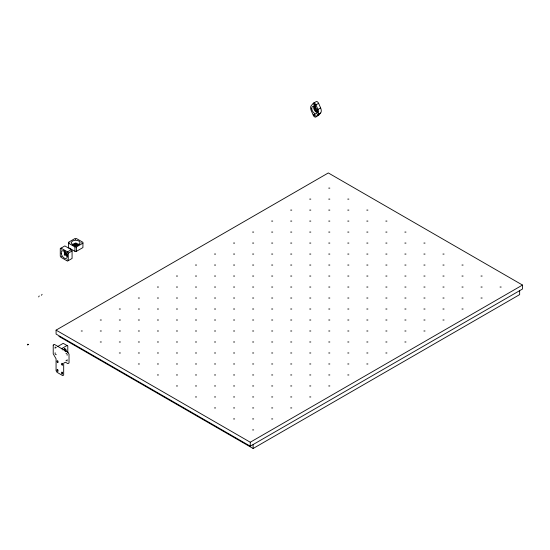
<?xml version="1.0" encoding="UTF-8"?>
<svg xmlns="http://www.w3.org/2000/svg" width="550" height="550" viewBox="0 0 550 550"><rect width="100%" height="100%" fill="white"/><g stroke="black" fill="none" stroke-linecap="round" stroke-linejoin="round"><path stroke-width="0.82" d="M28.126 344.506C27.129 345.173 27.534 343.908 28.318 344.589L27.5 344.651L27.988 344.224M27.569 344.671L27.878 344.802M55.124 352.749L55.124 354.062L56.265 354.723M55.131 348.349L55.131 347.036L56.272 347.696M57.585 370.769L57.585 370.109M57.592 361.976L57.592 361.316M62.157 373.409L62.157 372.749M62.164 364.623L62.164 363.962M67.121 359.686L67.121 360.999L65.979 360.339M67.127 355.286L67.127 353.973L65.986 353.313M27.589 344.444L27.981 344.231M313.266 103.317L311.286 105.593A5.651 3.266 60 0 0 311.286 110.722L313.266 115.287A2.289 1.32 60 0 0 315.954 116.841L318.622 115.301L320.602 113.025A5.651 3.266 60 0 0 320.602 107.896L318.622 103.331A2.289 1.32 60 0 0 315.934 101.777L313.266 103.317A2.289 1.32 60 0 1 315.954 104.871L317.934 109.429A5.651 3.266 60 0 1 317.934 114.558L315.954 116.841M69.602 242.962L69.981 242.742M75.309 239.663L75.694 239.442M75.123 243.072L76.264 243.072M315.954 104.871L318.622 103.331M75.309 246.256L75.694 246.036M81.022 242.962L81.4 242.742M61.036 248.126L67.506 251.866L71.314 249.666L72.078 250.986L72.078 258.459L67.506 261.099L61.036 257.359L60.273 256.039L60.273 248.566L64.838 245.926L71.314 249.666M68.454 243.183L74.931 246.916L76.45 246.916L82.926 243.183M68.269 260.659L68.269 253.179L72.078 250.986M317.934 109.429L320.602 107.896M76.45 251.316L82.926 247.576L82.926 242.303L76.45 238.562L74.931 238.562L68.454 242.303L68.454 247.576L74.931 251.316L76.45 251.316L76.45 246.916M317.934 114.558L320.602 113.025M38.651 296.931L39.222 295.948M41.504 295.288L42.075 294.298M27.741 344.726L28.126 344.472M28.236 344.499L27.837 344.822L27.527 344.458M56.086 330.124L328.316 172.947L522.5 285.058L522.5 289.011L250.264 446.188L56.086 334.077L56.086 330.124L250.264 442.228L522.5 285.058M81.214 330.997L82.356 330.997M100.251 320.011L101.392 320.011M119.288 309.018L120.429 309.018M138.325 298.024L139.466 298.024M157.362 287.038L158.503 287.038M176.399 276.045L177.54 276.045M195.436 265.052L196.577 265.052M214.472 254.066L215.614 254.066M233.509 243.072L234.657 243.072M252.546 232.079L253.694 232.079M271.59 221.086L272.731 221.086M290.627 210.1L291.768 210.1M309.664 199.107L310.805 199.107M328.701 188.114L329.842 188.114M57.468 346.651L63.222 343.331L67.794 345.971L67.794 352.612M61.277 348.851L67.031 345.531M100.251 330.997L101.392 330.997M119.288 320.011L120.429 320.011M138.325 309.018L139.466 309.018M157.362 298.024L158.503 298.024M176.399 287.038L177.54 287.038M195.436 276.045L196.577 276.045M214.472 265.052L215.614 265.052M233.509 254.066L234.657 254.066M252.546 243.072L253.694 243.072M271.59 232.079L272.731 232.079M290.627 221.086L291.768 221.086M309.664 210.1L310.805 210.1M328.701 199.107L329.842 199.107M100.251 341.99L101.392 341.99M119.288 330.997L120.429 330.997M138.325 320.011L139.466 320.011M157.362 309.018L158.503 309.018M176.399 298.024L177.54 298.024M195.436 287.038L196.577 287.038M214.472 276.045L215.614 276.045M233.509 265.052L234.657 265.052M252.546 254.066L253.694 254.066M271.59 243.072L272.731 243.072M290.627 232.079L291.768 232.079M309.664 221.086L310.805 221.086M328.701 210.1L329.842 210.1M347.738 199.107L348.879 199.107M119.288 341.99L120.429 341.99M138.325 330.997L139.466 330.997M157.362 320.011L158.503 320.011M176.399 309.018L177.54 309.018M195.436 298.024L196.577 298.024M214.472 287.038L215.614 287.038M233.509 276.045L234.657 276.045M252.546 265.052L253.694 265.052M271.59 254.066L272.731 254.066M290.627 243.072L291.768 243.072M309.664 232.079L310.805 232.079M328.701 221.086L329.842 221.086M347.738 210.1L348.879 210.1M119.288 352.983L120.429 352.983M138.325 341.99L139.466 341.99M157.362 330.997L158.503 330.997M176.399 320.011L177.54 320.011M195.436 309.018L196.577 309.018M214.472 298.024L215.614 298.024M233.509 287.038L234.657 287.038M252.546 276.045L253.694 276.045M271.59 265.052L272.731 265.052M290.627 254.066L291.768 254.066M309.664 243.072L310.805 243.072M328.701 232.079L329.842 232.079M347.738 221.086L348.879 221.086M366.774 210.1L367.916 210.1M138.325 352.983L139.466 352.983M157.362 341.99L158.503 341.99M176.399 330.997L177.54 330.997M195.436 320.011L196.577 320.011M214.472 309.018L215.614 309.018M233.509 298.024L234.657 298.024M252.546 287.038L253.694 287.038M271.59 276.045L272.731 276.045M290.627 265.052L291.768 265.052M309.664 254.066L310.805 254.066M328.701 243.072L329.842 243.072M347.738 232.079L348.879 232.079M366.774 221.086L367.916 221.086M138.325 363.976L139.466 363.976M157.362 352.983L158.503 352.983M176.399 341.99L177.54 341.99M195.436 330.997L196.577 330.997M214.472 320.011L215.614 320.011M233.509 309.018L234.657 309.018M252.546 298.024L253.694 298.024M271.59 287.038L272.731 287.038M290.627 276.045L291.768 276.045M309.664 265.052L310.805 265.052M328.701 254.066L329.842 254.066M347.738 243.072L348.879 243.072M366.774 232.079L367.916 232.079M385.811 221.086L386.953 221.086M157.362 363.976L158.503 363.976M176.399 352.983L177.54 352.983M195.436 341.99L196.577 341.99M214.472 330.997L215.614 330.997M233.509 320.011L234.657 320.011M252.546 309.018L253.694 309.018M271.59 298.024L272.731 298.024M290.627 287.038L291.768 287.038M309.664 276.045L310.805 276.045M328.701 265.052L329.842 265.052M347.738 254.066L348.879 254.066M366.774 243.072L367.916 243.072M385.811 232.079L386.953 232.079M157.362 374.962L158.503 374.962M176.399 363.976L177.54 363.976M195.436 352.983L196.577 352.983M214.472 341.99L215.614 341.99M233.509 330.997L234.657 330.997M252.546 320.011L253.694 320.011M271.59 309.018L272.731 309.018M290.627 298.024L291.768 298.024M309.664 287.038L310.805 287.038M328.701 276.045L329.842 276.045M347.738 265.052L348.879 265.052M366.774 254.066L367.916 254.066M385.811 243.072L386.953 243.072M404.848 232.079L405.989 232.079M176.399 374.962L177.54 374.962M195.436 363.976L196.577 363.976M214.472 352.983L215.614 352.983M233.509 341.99L234.657 341.99M252.546 330.997L253.694 330.997M271.59 320.011L272.731 320.011M290.627 309.018L291.768 309.018M309.664 298.024L310.805 298.024M328.701 287.038L329.842 287.038M347.738 276.045L348.879 276.045M366.774 265.052L367.916 265.052M385.811 254.066L386.953 254.066M404.848 243.072L405.989 243.072M176.399 385.956L177.54 385.956M195.436 374.962L196.577 374.962M214.472 363.976L215.614 363.976M233.509 352.983L234.657 352.983M252.546 341.99L253.694 341.99M271.59 330.997L272.731 330.997M290.627 320.011L291.768 320.011M309.664 309.018L310.805 309.018M328.701 298.024L329.842 298.024M347.738 287.038L348.879 287.038M366.774 276.045L367.916 276.045M385.811 265.052L386.953 265.052M404.848 254.066L405.989 254.066M423.885 243.072L425.026 243.072M195.436 385.956L196.577 385.956M214.472 374.962L215.614 374.962M233.509 363.976L234.657 363.976M252.546 352.983L253.694 352.983M271.59 341.99L272.731 341.99M290.627 330.997L291.768 330.997M309.664 320.011L310.805 320.011M328.701 309.018L329.842 309.018M347.738 298.024L348.879 298.024M366.774 287.038L367.916 287.038M385.811 276.045L386.953 276.045M404.848 265.052L405.989 265.052M423.885 254.066L425.026 254.066M195.436 396.949L196.577 396.949M214.472 385.956L215.614 385.956M233.509 374.962L234.657 374.962M252.546 363.976L253.694 363.976M271.59 352.983L272.731 352.983M290.627 341.99L291.768 341.99M309.664 330.997L310.805 330.997M328.701 320.011L329.842 320.011M347.738 309.018L348.879 309.018M366.774 298.024L367.916 298.024M385.811 287.038L386.953 287.038M404.848 276.045L405.989 276.045M423.885 265.052L425.026 265.052M442.922 254.066L444.063 254.066M214.472 396.949L215.614 396.949M233.509 385.956L234.657 385.956M252.546 374.962L253.694 374.962M271.59 363.976L272.731 363.976M290.627 352.983L291.768 352.983M309.664 341.99L310.805 341.99M328.701 330.997L329.842 330.997M347.738 320.011L348.879 320.011M366.774 309.018L367.916 309.018M385.811 298.024L386.953 298.024M404.848 287.038L405.989 287.038M423.885 276.045L425.026 276.045M442.922 265.052L444.063 265.052M214.472 407.935L215.614 407.935M233.509 396.949L234.657 396.949M252.546 385.956L253.694 385.956M271.59 374.962L272.731 374.962M290.627 363.976L291.768 363.976M309.664 352.983L310.805 352.983M328.701 341.99L329.842 341.99M347.738 330.997L348.879 330.997M366.774 320.011L367.916 320.011M385.811 309.018L386.953 309.018M404.848 298.024L405.989 298.024M423.885 287.038L425.026 287.038M442.922 276.045L444.063 276.045M461.959 265.052L463.1 265.052M233.509 407.935L234.657 407.935M252.546 396.949L253.694 396.949M271.59 385.956L272.731 385.956M290.627 374.962L291.768 374.962M309.664 363.976L310.805 363.976M328.701 352.983L329.842 352.983M347.738 341.99L348.879 341.99M366.774 330.997L367.916 330.997M385.811 320.011L386.953 320.011M404.848 309.018L405.989 309.018M423.885 298.024L425.026 298.024M442.922 287.038L444.063 287.038M461.959 276.045L463.1 276.045M233.509 418.928L234.657 418.928M252.546 407.935L253.694 407.935M271.59 396.949L272.731 396.949M290.627 385.956L291.768 385.956M309.664 374.962L310.805 374.962M328.701 363.976L329.842 363.976M347.738 352.983L348.879 352.983M366.774 341.99L367.916 341.99M385.811 330.997L386.953 330.997M404.848 320.011L405.989 320.011M423.885 309.018L425.026 309.018M442.922 298.024L444.063 298.024M461.959 287.038L463.1 287.038M480.996 276.045L482.144 276.045M252.546 418.928L253.694 418.928M271.59 407.935L272.731 407.935M290.627 396.949L291.768 396.949M309.664 385.956L310.805 385.956M328.701 374.962L329.842 374.962M347.738 363.976L348.879 363.976M366.774 352.983L367.916 352.983M385.811 341.99L386.953 341.99M404.848 330.997L405.989 330.997M423.885 320.011L425.026 320.011M442.922 309.018L444.063 309.018M461.959 298.024L463.1 298.024M480.996 287.038L482.144 287.038M252.546 429.921L253.694 429.921M271.59 418.928L272.731 418.928M290.627 407.935L291.768 407.935M309.664 396.949L310.805 396.949M328.701 385.956L329.842 385.956M347.738 374.962L348.879 374.962M366.774 363.976L367.916 363.976M385.811 352.983L386.953 352.983M404.848 341.99L405.989 341.99M423.885 330.997L425.026 330.997M442.922 320.011L444.063 320.011M461.959 309.018L463.1 309.018M480.996 298.024L482.144 298.024M500.033 287.038L501.181 287.038M58.939 336.387L253.124 448.498L519.647 294.621L519.647 290.661M64.838 254.939L64.267 254.609L64.267 255.269M27.947 344.403L28.318 344.596M67.506 251.866L68.269 253.179M253.124 444.538L253.124 448.498M250.264 442.228L250.264 446.188M74.931 246.916L74.931 251.316M67.127 252.966L67.127 253.399M67.127 259.559L67.127 259.999M61.414 249.666L61.414 250.106M61.414 256.259L61.414 256.699M62.659 364.244A0.701 0.406 60 0 0 61.737 363.426A2.241 1.292 60 0 0 61.737 364.657A0.701 0.406 60 0 0 62.659 364.904M58.087 361.604A0.701 0.406 60 0 0 57.166 360.786A2.241 1.292 60 0 0 57.097 361.694A0.701 0.406 60 0 0 57.592 362.546A0.701 0.406 60 0 0 58.087 362.264M58.08 371.051A0.701 0.406 60 0 1 57.159 370.803A2.241 1.292 60 0 1 57.159 369.572A0.701 0.406 60 0 1 58.08 370.391M62.652 373.038A0.701 0.406 60 0 0 62.157 372.178A0.701 0.406 60 0 0 61.662 372.467A2.241 1.292 60 0 0 61.662 373.12A0.701 0.406 60 0 0 62.157 373.979A0.701 0.406 60 0 0 62.652 373.697M74.009 245.451A3.369 1.946 0 0 1 77.742 245.596M72.277 244.523A4.311 2.489 0 0 1 79.111 244.523M72.779 245.066A3.369 1.946 0 0 1 78.609 245.066M318.622 115.301A2.289 1.32 60 0 1 317.543 115.479M317.817 111.189A2.963 1.712 60 0 1 315.618 109.051A2.963 1.712 60 0 1 315.466 106.281M317.625 112.702A4.091 2.365 60 0 1 314.339 109.924A4.091 2.365 60 0 1 314.009 105.861M317.563 111.677A2.963 1.712 60 0 1 314.854 109.491A2.963 1.712 60 0 1 315.033 106.411M67.437 255.867A3.369 1.946 60 0 1 64.824 250.924M67.458 254.712A3.369 1.946 60 0 1 65.876 252.196M67.519 256.678A4.311 2.489 60 0 1 64.185 250.353M62.886 349.999A3.369 1.946 -60 0 1 65.477 349.099A3.369 1.946 -60 0 1 65.993 351.801M65.787 350.68A4.311 2.489 -60 0 1 65.656 351.189M64.295 348.452A3.369 1.946 -60 0 1 65.044 351.251M53.226 345.056L53.219 353.842L56.073 358.793L56.066 370.652L57.014 372.302L62.727 375.609L63.676 375.059L63.69 363.192L65.402 362.209L67.884 363.639L69.025 362.979L69.032 354.193L67.891 352.213L54.374 344.396L53.226 345.056M73.067 244.716A4.311 2.489 0 0 0 79.963 243.066A4.311 2.489 0 0 0 74.044 240.439A4.311 2.489 0 0 0 73.067 244.716M311.74 108.859A4.091 2.365 60 0 0 316.374 113.747A4.091 2.365 60 0 0 315.721 107.628A4.091 2.365 60 0 0 311.74 108.859M313.947 104.748A0.942 0.543 60 0 0 314.944 105.992A0.942 0.543 60 0 0 314.944 104.658A0.942 0.543 60 0 0 313.947 104.748M313.947 114.641A0.942 0.543 60 0 0 314.944 115.885A0.942 0.543 60 0 0 314.944 114.551A0.942 0.543 60 0 0 313.947 114.641M61.249 253.323A4.311 2.489 60 0 0 66.124 258.472A4.311 2.489 60 0 0 65.436 252.038A4.311 2.489 60 0 0 61.249 253.323"/></g></svg>
